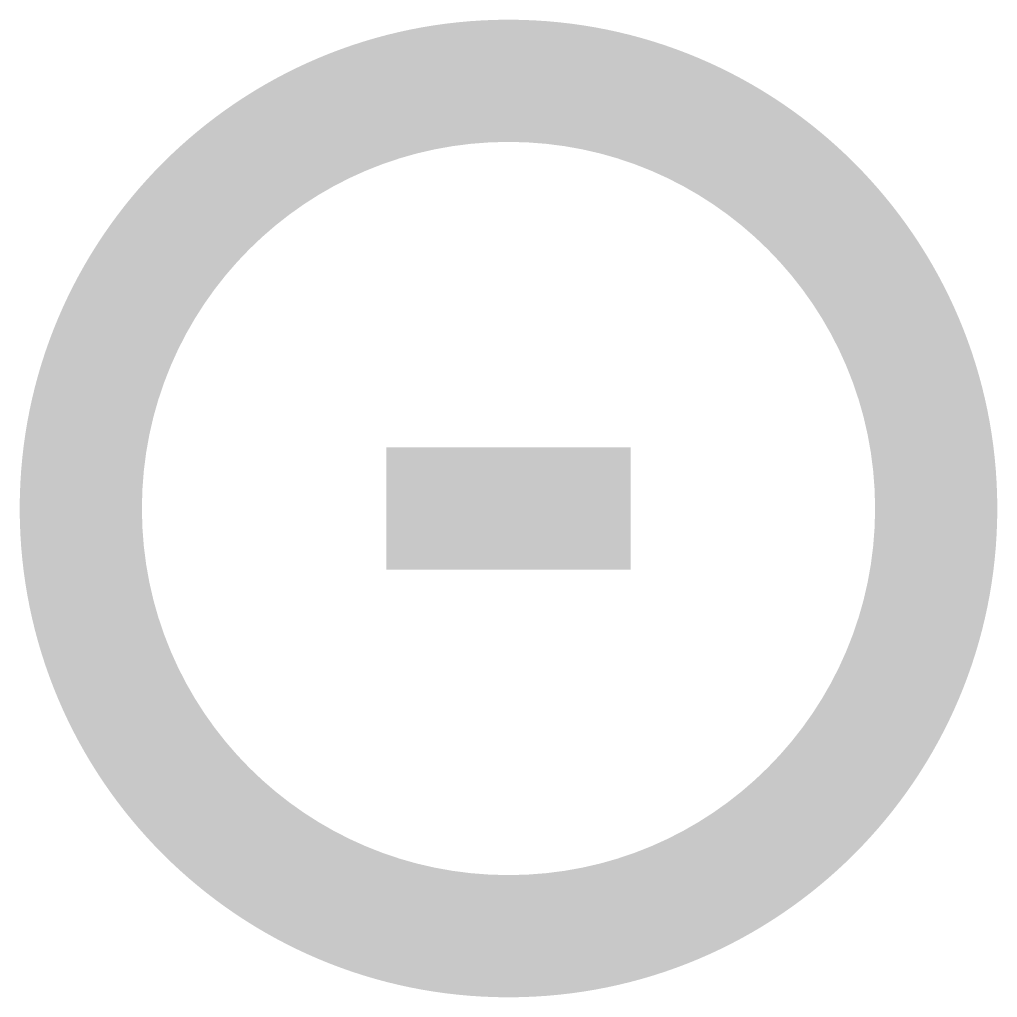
# Model space of a CAD drawing. Header units: millimetres. Extents: x -4 to 4, y -4 to 4.
import ezdxf

# ---------------------------------------------------------------- set-up
doc = ezdxf.new("R2010")
doc.units = ezdxf.units.MM

msp = doc.modelspace()

# ---------------------------------------------------------------- hatches: boundary and pattern name
h = msp.add_hatch(color=256)
edge = h.paths.add_edge_path(flags=17)
edge.add_arc((0, 0), 4, 0, 360)
edge = h.paths.add_edge_path()
edge.add_arc((0, 0), 3, 0, 360)
h.paths.add_polyline_path([(-1, -0.5), (1, -0.5), (1, 0.5), (-1, 0.5)], flags=0)
h = msp.add_hatch(color=256)
edge = h.paths.add_edge_path(flags=17)
edge.add_arc((0, 0), 4, 0, 360)
edge = h.paths.add_edge_path()
edge.add_arc((0, 0), 3, 0, 360)
h.paths.add_polyline_path([(-1, -0.5), (1, -0.5), (1, 0.5), (-1, 0.5)], flags=8)

doc.saveas('drawing.dxf')
